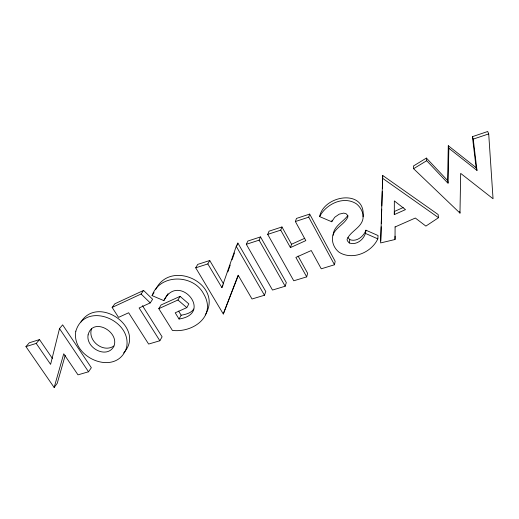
<?xml version="1.0" encoding="UTF-8"?>
<svg xmlns="http://www.w3.org/2000/svg" width="519" height="519" viewBox="0 0 519 519"><rect width="100%" height="100%" fill="white"/><g stroke="black" fill="none" stroke-linecap="round" stroke-linejoin="round"><path stroke-width="0.78" d="M394.304 214.607L394.343 200.911L405.482 209.618L394.304 214.607L394.362 211.486L403.211 207.529M395.063 226.965L415.33 218.038L425.885 226.096L438.536 217.695L438.12 214.516L382.724 175.48L380.628 242.931L395.017 239.512L395.102 226.842M395.017 239.512L395.069 236.171M447.988 182.682L447.592 180.534L426.397 158.074L413.442 165.996L413.591 168.701L459.977 213.108L460.677 173.391L493.05 198.764L488.71 133.908L487.704 131.508L472.413 136.659L476.137 167.663L476.987 170.427L448.838 148.252L448.293 145.729L476.137 167.663M447.592 180.534L448.293 145.729M448.838 148.252L448.118 183.395L426.696 160.708L426.397 158.074M381.212 226.758L380.751 240.92M381.303 223.553L381.731 209.131M381.822 205.926L382.25 191.505M382.341 188.3L382.724 175.48M363.053 216.76C366.096 188.436 323.7 194.923 319.633 216.598L331.732 221.762L334.736 217.26L339.199 214.165L343.74 213.095L346.102 213.731L347.659 215.411L347.931 216.858C344.752 224.377 335.196 227.504 332.789 235.626C331.31 241.828 334.21 248.53 339.192 252.331C352.622 260.59 371.468 252.532 377.819 238.863L378.053 235.542L365.934 230.202C363.702 236.437 356.585 242.269 349.793 239.622L347.918 237.514M319.633 216.598C326.068 204.025 343.649 195.481 356.443 203.857C361.308 207.736 364.546 214.412 362.522 220.601C359.628 228.516 350.182 231.727 347.075 239.35L347.38 240.829L349.268 242.957C357.117 245.909 365.817 238.033 365.934 230.202M333.107 235.256C333.509 226.161 343.156 222.106 347.905 215.43M349.268 242.957L349.793 239.622M306.684 276.867L295.882 257.411L311.257 250.541L321.255 268.81L334.489 264.768L335.157 261.258L309.687 214.081L296.466 218.428L295.382 221.535L305.827 240.615L290.426 247.589L280.734 230.131L281.96 226.959L269.056 231.182L267.707 234.38L293.767 280.792L306.684 276.867L307.618 273.286L298.081 256.068M331.732 221.762L332.082 220.192M54.158 387.492L63.733 353.809L77.993 374.848L88.535 371.779L91.344 367.712L62.637 324.855L59.51 328.605L50.603 364.37L36.226 343.422L25.95 346.608L54.158 387.492L57.22 383.366L65.225 355.333M91.597 328.663C87.231 340.665 103.255 353.329 113.83 346.017M334.489 264.768L308.734 217.156L309.687 214.081M285.178 286.222L286.319 282.583L260.519 236.917L247.868 241.043L246.317 244.306L272.507 290.056L285.178 286.222L259.091 240.161L260.519 236.917M290.426 247.589L291.542 244.261L304.614 238.325M209.741 260.525L207.84 263.924L221.885 287.604L236.242 246.35L237.89 243.074L265.793 291.548L264.456 295.24L252.02 298.989L238.15 275.2L223.287 313.982L195.715 267.817L197.726 264.398L209.741 260.525L223.631 284.01M227.854 271.885L230.228 265.06M232.077 259.753L234.458 252.928M237.099 245.344L237.89 243.074M238.305 275.466L223.287 313.982M152.073 295.629C159.69 273.662 193.165 274.045 203.474 293.598C217.052 315.708 193.451 332.951 172.405 330.428L158.801 308.656L161.104 304.958L180.067 296.362L188.851 303.913L186.801 307.631L175.208 312.801L179.049 319.01C214.457 313.742 178.315 271.255 163.822 300.605L152.073 295.629L154.059 292.632M155.726 289.42C170.913 258.3 223.897 284.431 205.264 314.903M221.885 287.604L222.93 285.45M179.049 319.01L181.15 315.215C185.757 314.391 191.083 313.184 193.827 309.013M159.858 340.749L139.118 307.981L150.238 302.901L152.618 299.255L143.575 290.432L114.855 303.784L112.136 307.43L118.546 317.381L128.647 312.769L148.629 344.058L159.858 340.749L162.103 336.818L142.453 305.659M158.801 308.656L177.933 300.008L180.067 296.362M167.994 293.715L163.822 300.605M80.945 322.007C98.253 294.325 146.462 328.553 123.587 352.978M112.136 307.43L141.097 294.007L143.575 290.432M36.226 343.422L39.515 339.595L52.4 358.441M25.95 346.608L29.317 342.774L39.515 339.595M413.591 168.701L426.696 160.708M476.987 170.427L473.237 139.111L488.71 133.908M295.382 221.535L308.734 217.156M267.707 234.38L280.734 230.131M246.317 244.306L259.091 240.161M195.715 267.817L207.84 263.924M365.571 233.466L377.819 238.863M382.535 178.257L438.536 217.695M177.933 300.008L186.801 307.631M141.097 294.007L150.238 302.901M59.51 328.605L88.535 371.779M178.62 311.108L181.15 315.215M236.242 246.35L264.456 295.24M281.96 226.959L291.542 244.261M472.413 136.659L473.237 139.111M459.652 211.531L459.977 213.108M88.094 334.885C85.648 347.951 106.635 359.252 113.804 346.504C120.077 331.719 92.596 316.642 88.094 334.885M75.832 331.187C70.928 358.181 116.743 377.105 126.467 347.938C132.961 319.957 84.954 300.559 75.832 331.187"/></g></svg>
